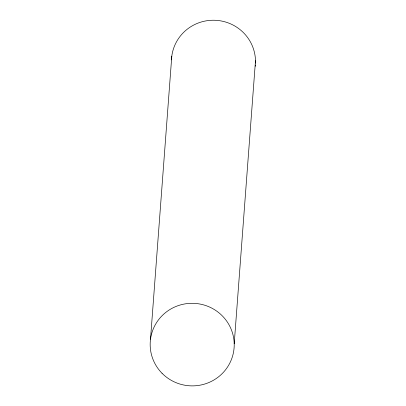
<?xml version="1.0" encoding="UTF-8"?>
<svg xmlns="http://www.w3.org/2000/svg" width="406" height="406" viewBox="0 0 406 406"><rect width="100%" height="100%" fill="white"/><g stroke="black" fill="none" stroke-linecap="round" stroke-linejoin="round"><path stroke-width="0.61" d="M150.504 339.274L171.789 56.206M234.211 343.755L255.496 60.687M255.364 64.996A42.031 41.285 4.3 0 1 255.242 66.234M171.484 59.885A42.031 41.285 4.3 0 1 215.028 20.27A42.031 41.285 4.3 0 1 255.475 63.143M162.055 373.292A42.031 41.285 4.3 0 0 232.628 355.96A42.031 41.285 4.3 0 0 181.903 304.536A42.031 41.285 4.3 0 0 162.055 373.292"/></g></svg>
